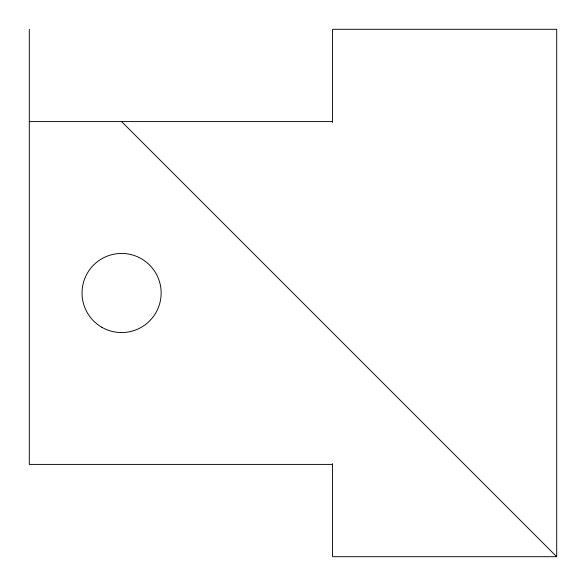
<?xml version="1.0" encoding="UTF-8"?>
<svg xmlns="http://www.w3.org/2000/svg" width="586" height="586" viewBox="0 0 586 586"><rect width="100%" height="100%" fill="white"/><g stroke="black" fill="none" stroke-linecap="round" stroke-linejoin="round"><path stroke-width="0.88" d="M29.3 121.595L332.555 121.595M332.555 464.405L29.3 464.405L29.3 29.3M332.555 122.408L332.555 29.3L556.7 29.3L556.7 556.7L332.555 556.7L332.555 463.592M121.595 121.595L556.7 556.7M101.818 327.259A39.555 39.555 0 0 0 161.15 293A39.555 39.555 0 0 0 101.818 258.741A39.555 39.555 0 0 0 101.818 327.259"/></g></svg>
